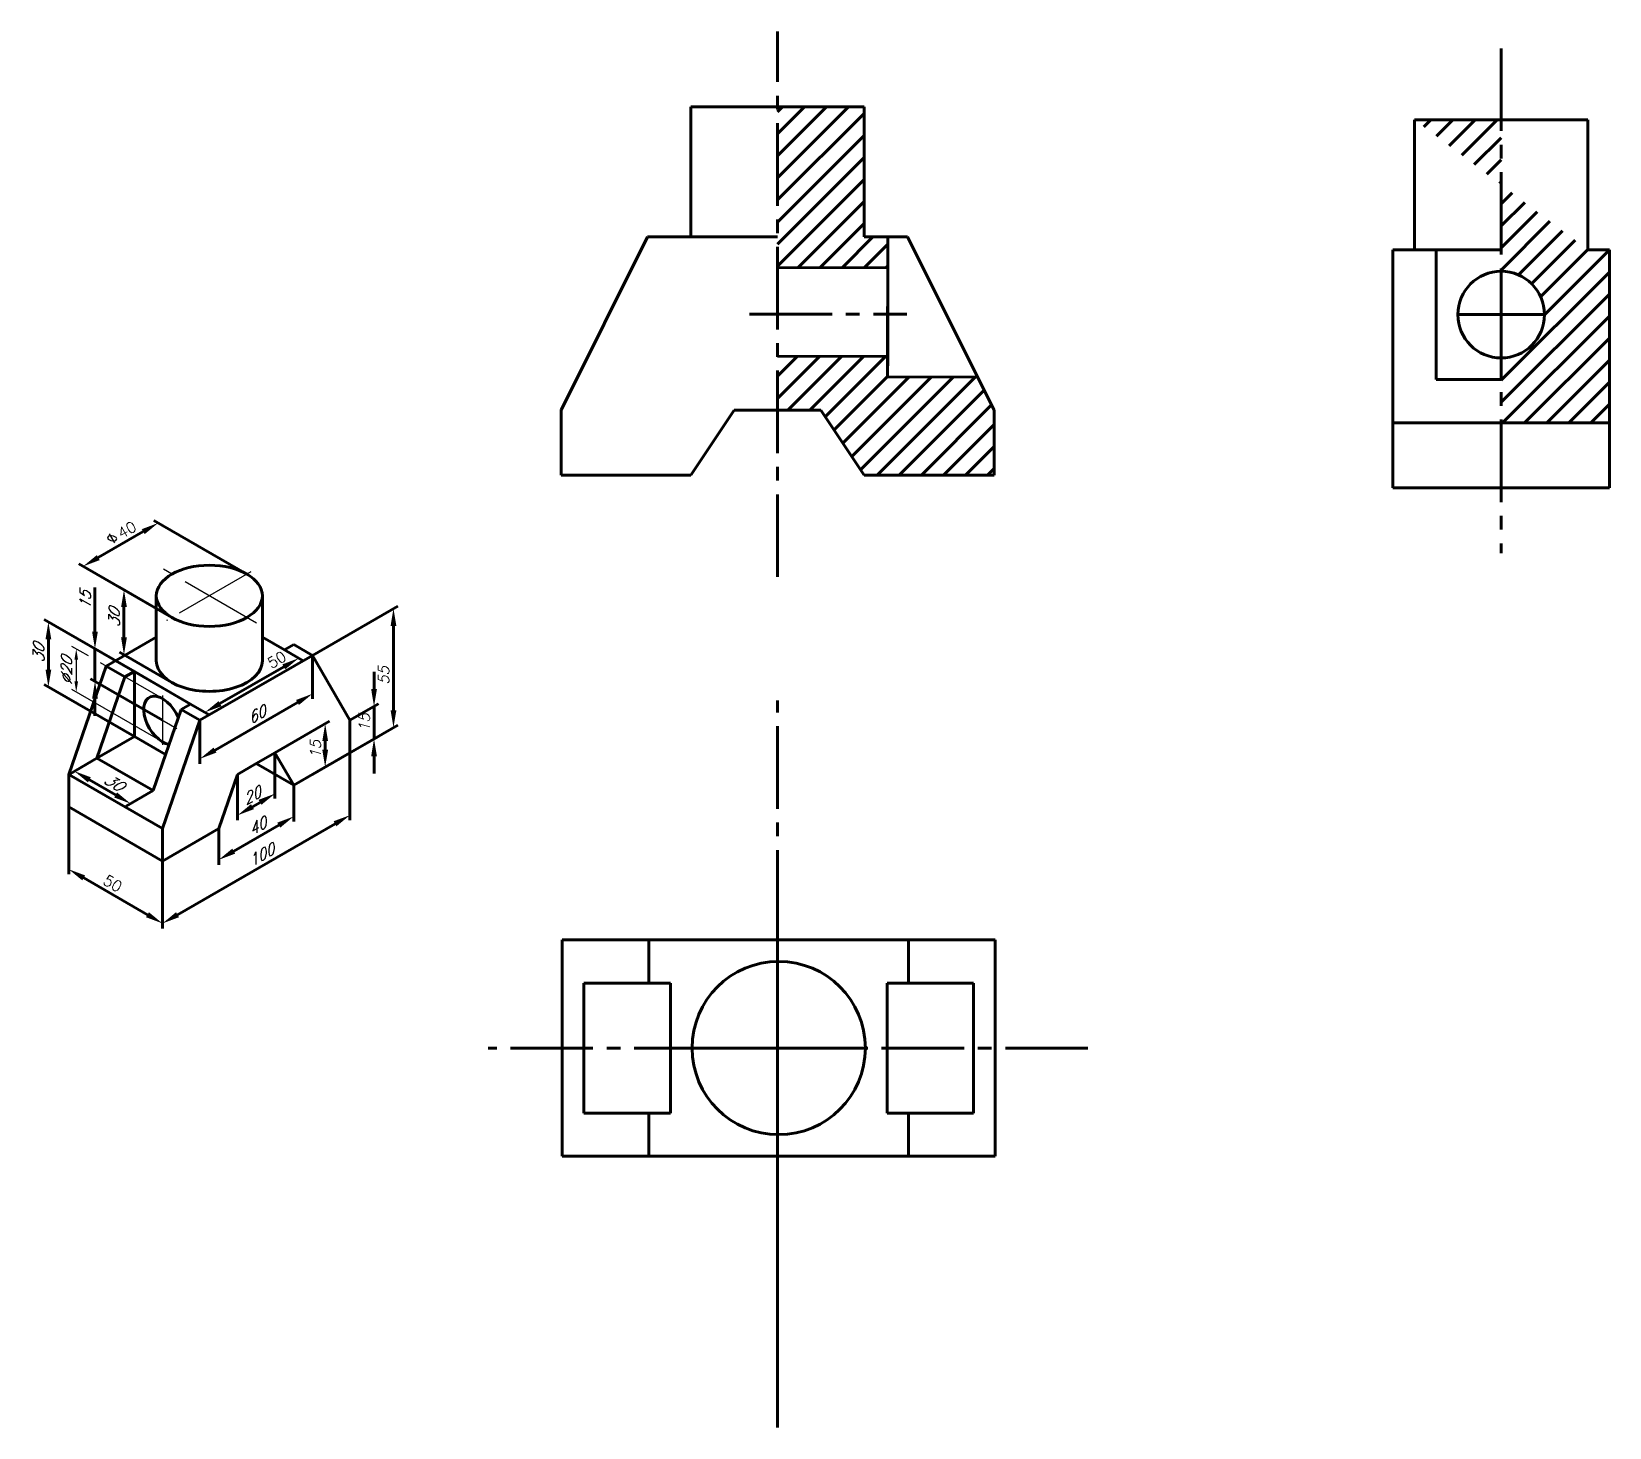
# Model space of a CAD drawing. Header units: millimetres. Extents: x 13 to 377, y 60 to 382.
import ezdxf

# ---------------------------------------------------------------- set-up
doc = ezdxf.new("R2010")
doc.units = ezdxf.units.MM
doc.linetypes.add('CENTER2', pattern=[28.575, 19.05, -3.175, 3.175, -3.175])
for name, color, linetype, lineweight in [('OSI', 2, 'CENTER2', 30), ('OSN', 3, 'Continuous', 60), ('RAZM', 1, 'Continuous', 30)]:
    doc.layers.add(name, color=color, linetype=linetype, lineweight=lineweight)
doc.styles.add('-30', font='simplex.shx')
doc.styles.add('30', font='simplex.shx', dxfattribs={"oblique": 30})
doc.styles.add('Z', font='simplex.shx', dxfattribs={"oblique": 15})
doc.dimstyles.new('Copy of gal-r30', dxfattribs={"dimtxt": 2.5, "dimasz": 4, "dimexe": 1, "dimexo": 0, "dimgap": 1, "dimtad": 1, "dimdec": 1, "dimlfac": 2, "dimtxsty": '30', "dimcen": -2.5, "dimadec": 0, "dimazin": 0, "dimtfac": 1, "dimtdec": 1, "dimtmove": 0, "dimatfit": 3, "dimfxl": 1, "dimarcsym": 0})
doc.dimstyles.new('Copy(2) of gal-r-30', dxfattribs={"dimtxt": 2.5, "dimasz": 4, "dimexe": 1, "dimexo": 0, "dimgap": 1, "dimtad": 1, "dimdec": 1, "dimlfac": 2, "dimtxsty": '-30', "dimcen": -2.5, "dimadec": 0, "dimazin": 0, "dimtfac": 1, "dimtdec": 1, "dimtmove": 0, "dimatfit": 2, "dimfxl": 1, "dimarcsym": 0})
doc.dimstyles.new('gal-r', dxfattribs={"dimtxt": 2.5, "dimasz": 4, "dimexe": 1, "dimexo": 0, "dimgap": 1, "dimtad": 1, "dimdec": 1, "dimlfac": 2, "dimtxsty": 'Z', "dimcen": -2.5, "dimadec": 0, "dimazin": 0, "dimtfac": 1, "dimtdec": 1, "dimtmove": 0, "dimatfit": 3, "dimfxl": 1, "dimarcsym": 0})
pattern_1 = [(45, (0, 0), (-2.545584, 2.545584), [])]

# ---------------------------------------------------------------- blocks, each defined once
blk = doc.blocks.new('*D47')
at = {"layer": 'Defpoints', "color": 0, "transparency": 16777216}
for p in [(73.53, 207.92), (73.53, 200.7), (56.21, 197.92)]:
    blk.add_point(p, dxfattribs=at)
at = {"layer": 'RAZM', "color": 0, "lineweight": -2, "transparency": 16777216}
for p, q in [((73.53, 207.92), (73.53, 199.55)), ((56.21, 197.92), (56.21, 189.55)), ((59.68, 192.7), (70.07, 198.7))]:
    blk.add_line(p, q, dxfattribs=at)
at = {"layer": 'RAZM', "color": 0, "transparency": 16777216}
for points in [[(69.74, 199.28), (70.4, 198.12), (73.53, 200.7)], [(59.34, 193.28), (60.01, 192.12), (56.21, 190.7)]]:
    blk.add_solid(points, dxfattribs=at)
at = {"layer": 'RAZM', "color": 0, "transparency": 16777216, "insert": (65.03, 198.39), "char_height": 2.5, "attachment_point": 5, "rotation": 30, "style": '30'}
blk.add_mtext('40', dxfattribs=at)
blk = doc.blocks.new('*D48')
at = {"layer": 'Defpoints', "color": 0, "transparency": 16777216}
for p in [(69.2, 215.42), (60.54, 210.42), (69.2, 205.97)]:
    blk.add_point(p, dxfattribs=at)
at = {"layer": 'RAZM', "color": 0, "lineweight": -2, "transparency": 16777216}
for p, q in [((69.2, 215.42), (69.2, 204.82)), ((60.54, 210.42), (60.54, 199.82)), ((64.01, 202.97), (65.74, 203.97))]:
    blk.add_line(p, q, dxfattribs=at)
at = {"layer": 'RAZM', "color": 0, "transparency": 16777216}
for points in [[(65.41, 204.55), (66.07, 203.4), (69.2, 205.97)], [(63.67, 203.55), (64.34, 202.4), (60.54, 200.97)]]:
    blk.add_solid(points, dxfattribs=at)
at = {"layer": 'RAZM', "color": 0, "transparency": 16777216, "insert": (63.76, 205.43), "char_height": 2.5, "attachment_point": 5, "rotation": 30, "style": '30'}
blk.add_mtext('20', dxfattribs=at)
blk = doc.blocks.new('*D49')
at = {"layer": 'Defpoints', "color": 0, "transparency": 16777216}
for p in [(86.52, 215.42), (86.52, 201.01), (43.22, 190.42)]:
    blk.add_point(p, dxfattribs=at)
at = {"layer": 'RAZM', "color": 0, "lineweight": -2, "transparency": 16777216}
for p, q in [((86.52, 215.42), (86.52, 199.86)), ((46.69, 178.01), (83.06, 199.01)), ((43.22, 190.42), (43.22, 174.86))]:
    blk.add_line(p, q, dxfattribs=at)
at = {"layer": 'RAZM', "color": 0, "transparency": 16777216}
for points in [[(82.73, 199.59), (83.39, 198.44), (86.52, 201.01)], [(46.35, 178.59), (47.02, 177.44), (43.22, 176.01)]]:
    blk.add_solid(points, dxfattribs=at)
at = {"layer": 'RAZM', "color": 0, "transparency": 16777216, "insert": (65.93, 191.72), "char_height": 2.5, "attachment_point": 5, "rotation": 30, "style": '30'}
blk.add_mtext('100', dxfattribs=at)
blk = doc.blocks.new('*D50')
at = {"layer": 'Defpoints', "color": 0, "transparency": 16777216}
for p in [(21.57, 202.92), (43.22, 190.42), (43.22, 176.01)]:
    blk.add_point(p, dxfattribs=at)
at = {"layer": 'RAZM', "color": 0, "lineweight": -2, "transparency": 16777216}
for p, q in [((21.57, 202.92), (21.57, 187.36)), ((43.22, 190.42), (43.22, 174.86)), ((25.04, 186.51), (39.76, 178.01))]:
    blk.add_line(p, q, dxfattribs=at)
at = {"layer": 'RAZM', "color": 0, "transparency": 16777216}
for points in [[(25.37, 187.09), (24.7, 185.94), (21.57, 188.51)], [(40.09, 178.59), (39.42, 177.44), (43.22, 176.01)]]:
    blk.add_solid(points, dxfattribs=at)
at = {"layer": 'RAZM', "color": 0, "transparency": 16777216, "insert": (31.73, 185.24), "char_height": 2.5, "attachment_point": 5, "rotation": 330, "style": '-30'}
blk.add_mtext('50', dxfattribs=at)
blk = doc.blocks.new('*D51')
at = {"layer": 'Defpoints', "color": 0, "transparency": 16777216}
for p in [(28.07, 214.17), (41.06, 206.67), (35.86, 203.67)]:
    blk.add_point(p, dxfattribs=at)
at = {"layer": 'RAZM', "color": 0, "lineweight": -2, "transparency": 16777216}
for p, q in [((28.07, 214.17), (21.87, 210.59)), ((26.34, 209.17), (32.4, 205.67)), ((41.06, 206.67), (34.86, 203.09))]:
    blk.add_line(p, q, dxfattribs=at)
at = {"layer": 'RAZM', "color": 0, "transparency": 16777216}
for points in [[(26.67, 209.75), (26, 208.59), (22.87, 211.17)], [(32.73, 206.25), (32.07, 205.09), (35.86, 203.67)]]:
    blk.add_solid(points, dxfattribs=at)
at = {"layer": 'RAZM', "color": 0, "transparency": 16777216, "insert": (31.88, 208.57), "char_height": 2.5, "attachment_point": 5, "rotation": 330, "style": '30'}
blk.add_mtext('30', dxfattribs=at)
blk = doc.blocks.new('*D43')
at = {"layer": 'Defpoints', "color": 0, "transparency": 16777216}
for p in [(42.24, 268.49), (62.71, 256.67), (45.39, 246.67)]:
    blk.add_point(p, dxfattribs=at)
at = {"layer": 'RAZM', "color": 0, "lineweight": -2, "transparency": 16777216}
for p, q in [((28.39, 260.49), (38.78, 266.49)), ((62.71, 256.67), (41.24, 269.06)), ((45.39, 246.67), (23.92, 259.06))]:
    blk.add_line(p, q, dxfattribs=at)
at = {"layer": 'RAZM', "color": 0, "transparency": 16777216}
for points in [[(38.44, 267.06), (39.11, 265.91), (42.24, 268.49)], [(28.05, 261.06), (28.72, 259.91), (24.92, 258.49)]]:
    blk.add_solid(points, dxfattribs=at)
at = {"layer": 'RAZM', "color": 0, "transparency": 16777216, "insert": (34.08, 266.37), "char_height": 2.5, "attachment_point": 5, "rotation": 30, "style": '-30'}
blk.add_mtext('{\\Q-30;%%C}40', dxfattribs=at)
blk = doc.blocks.new('*D52')
at = {"layer": 'Defpoints', "color": 0, "transparency": 16777216}
for p in [(77.86, 237.92), (77.86, 229.04), (51.88, 222.92)]:
    blk.add_point(p, dxfattribs=at)
at = {"layer": 'RAZM', "color": 0, "lineweight": -2, "transparency": 16777216}
for p, q in [((77.86, 237.92), (77.86, 227.88)), ((55.35, 216.04), (74.4, 227.04)), ((51.88, 222.92), (51.88, 212.88))]:
    blk.add_line(p, q, dxfattribs=at)
at = {"layer": 'RAZM', "color": 0, "transparency": 16777216}
for points in [[(74.07, 227.61), (74.73, 226.46), (77.86, 229.04)], [(55.01, 216.61), (55.68, 215.46), (51.88, 214.04)]]:
    blk.add_solid(points, dxfattribs=at)
at = {"layer": 'RAZM', "color": 0, "transparency": 16777216, "insert": (64.88, 224.13), "char_height": 2.5, "attachment_point": 5, "rotation": 30, "style": '30'}
blk.add_mtext('60', dxfattribs=at)
blk = doc.blocks.new('*D53')
at = {"layer": 'Defpoints', "color": 0, "transparency": 16777216}
for p in [(71.37, 239.17), (74.68, 237.26), (49.72, 226.67)]:
    blk.add_point(p, dxfattribs=at)
at = {"layer": 'RAZM', "color": 0, "lineweight": -2, "transparency": 16777216}
for p, q in [((71.37, 239.17), (75.68, 236.68)), ((56.5, 226.76), (71.22, 235.26)), ((49.72, 226.67), (54.03, 224.18))]:
    blk.add_line(p, q, dxfattribs=at)
at = {"layer": 'RAZM', "color": 0, "transparency": 16777216}
for points in [[(70.89, 235.83), (71.55, 234.68), (74.68, 237.26)], [(56.16, 227.33), (56.83, 226.18), (53.03, 224.76)]]:
    blk.add_solid(points, dxfattribs=at)
at = {"layer": 'RAZM', "color": 0, "transparency": 16777216, "insert": (69.62, 236.93), "char_height": 2.5, "attachment_point": 5, "rotation": 30, "style": '-30'}
blk.add_mtext('50', dxfattribs=at)
blk = doc.blocks.new('*D54')
at = {"layer": 'Defpoints', "color": 0, "transparency": 16777216}
for p in [(36.73, 234.17), (16.87, 230.63), (36.73, 219.17)]:
    blk.add_point(p, dxfattribs=at)
at = {"layer": 'RAZM', "color": 0, "lineweight": -2, "transparency": 16777216}
for p, q in [((36.73, 234.17), (15.87, 246.21)), ((16.87, 241.63), (16.87, 234.63)), ((36.73, 219.17), (15.87, 231.21))]:
    blk.add_line(p, q, dxfattribs=at)
at = {"layer": 'RAZM', "color": 0, "transparency": 16777216}
for points in [[(16.21, 241.63), (17.54, 241.63), (16.87, 245.63)], [(16.21, 234.63), (17.54, 234.63), (16.87, 230.63)]]:
    blk.add_solid(points, dxfattribs=at)
at = {"layer": 'RAZM', "color": 0, "transparency": 16777216, "insert": (14.62, 238.31), "char_height": 2.5, "attachment_point": 5, "rotation": 90, "style": '30'}
blk.add_mtext('30', dxfattribs=at)
blk = doc.blocks.new('*D55')
at = {"layer": 'Defpoints', "color": 0, "transparency": 16777216}
for p in [(27.63, 239.42), (43.22, 230.42), (43.22, 222.92)]:
    blk.add_point(p, dxfattribs=at)
at = {"layer": 'RAZM', "color": 0, "lineweight": -2, "transparency": 16777216}
for p, q in [((27.63, 243.42), (27.63, 253.6)), ((43.22, 230.42), (26.63, 240)), ((27.63, 231.92), (27.63, 239.42)), ((43.22, 222.92), (26.63, 232.5)), ((27.63, 227.92), (27.63, 223.92))]:
    blk.add_line(p, q, dxfattribs=at)
at = {"layer": 'RAZM', "color": 0, "transparency": 16777216}
for points in [[(26.97, 243.42), (28.3, 243.42), (27.63, 239.42)], [(26.97, 227.92), (28.3, 227.92), (27.63, 231.92)]]:
    blk.add_solid(points, dxfattribs=at)
at = {"layer": 'RAZM', "color": 0, "transparency": 16777216, "insert": (25.38, 250.51), "char_height": 2.5, "attachment_point": 5, "rotation": 90, "style": '30'}
blk.add_mtext('15', dxfattribs=at)
blk = doc.blocks.new('*D56')
at = {"layer": 'Defpoints', "color": 0, "transparency": 16777216}
for p in [(86.52, 222.92), (86.52, 215.42), (92.07, 218.62)]:
    blk.add_point(p, dxfattribs=at)
at = {"layer": 'RAZM', "color": 0, "lineweight": -2, "transparency": 16777216}
for p, q in [((92.07, 230.12), (92.07, 234.12)), ((86.52, 222.92), (93.07, 226.7)), ((92.07, 226.12), (92.07, 218.62)), ((86.52, 215.42), (93.07, 219.2)), ((92.07, 214.62), (92.07, 210.62))]:
    blk.add_line(p, q, dxfattribs=at)
at = {"layer": 'RAZM', "color": 0, "transparency": 16777216}
for points in [[(91.41, 230.12), (92.74, 230.12), (92.07, 226.12)], [(91.41, 214.62), (92.74, 214.62), (92.07, 218.62)]]:
    blk.add_solid(points, dxfattribs=at)
at = {"layer": 'RAZM', "color": 0, "transparency": 16777216, "insert": (89.82, 222.37), "char_height": 2.5, "attachment_point": 5, "rotation": 90, "style": 'Z'}
blk.add_mtext('15', dxfattribs=at)
blk = doc.blocks.new('*D44')
at = {"layer": 'Defpoints', "color": 0, "transparency": 16777216}
for p in [(77.86, 237.92), (96.56, 221.22), (77.86, 210.42)]:
    blk.add_point(p, dxfattribs=at)
at = {"layer": 'RAZM', "color": 0, "lineweight": -2, "transparency": 16777216}
for p, q in [((77.86, 237.92), (97.56, 249.29)), ((96.56, 244.72), (96.56, 225.22)), ((77.86, 210.42), (97.56, 221.79))]:
    blk.add_line(p, q, dxfattribs=at)
at = {"layer": 'RAZM', "color": 0, "transparency": 16777216}
for points in [[(95.9, 244.72), (97.23, 244.72), (96.56, 248.72)], [(95.9, 225.22), (97.23, 225.22), (96.56, 221.22)]]:
    blk.add_solid(points, dxfattribs=at)
at = {"layer": 'RAZM', "color": 0, "transparency": 16777216, "insert": (94.31, 233.26), "char_height": 2.5, "attachment_point": 5, "rotation": 90, "style": 'Z'}
blk.add_mtext('55', dxfattribs=at)
blk = doc.blocks.new('*D45')
at = {"layer": 'Defpoints', "color": 0, "transparency": 16777216}
for p in [(69.2, 215.42), (80.79, 212.11), (73.53, 207.92)]:
    blk.add_point(p, dxfattribs=at)
at = {"layer": 'RAZM', "color": 0, "lineweight": -2, "transparency": 16777216}
for p, q in [((69.2, 215.42), (81.79, 222.69)), ((80.79, 218.11), (80.79, 216.11)), ((73.53, 207.92), (81.79, 212.69))]:
    blk.add_line(p, q, dxfattribs=at)
at = {"layer": 'RAZM', "color": 0, "transparency": 16777216}
for points in [[(80.13, 218.11), (81.46, 218.11), (80.79, 222.11)], [(80.13, 216.11), (81.46, 216.11), (80.79, 212.11)]]:
    blk.add_solid(points, dxfattribs=at)
at = {"layer": 'RAZM', "color": 0, "transparency": 16777216, "insert": (78.54, 216.2), "char_height": 2.5, "attachment_point": 5, "rotation": 90, "style": 'Z'}
blk.add_mtext('15', dxfattribs=at)
blk = doc.blocks.new('*D46')
at = {"layer": 'Defpoints', "color": 0, "transparency": 16777216}
for p in [(45.39, 246.67), (34.33, 238.05), (45.39, 231.67)]:
    blk.add_point(p, dxfattribs=at)
at = {"layer": 'RAZM', "color": 0, "lineweight": -2, "transparency": 16777216}
for p, q in [((45.39, 246.67), (33.33, 253.63)), ((34.33, 249.05), (34.33, 242.05)), ((45.39, 231.67), (33.33, 238.63))]:
    blk.add_line(p, q, dxfattribs=at)
at = {"layer": 'RAZM', "color": 0, "transparency": 16777216}
for points in [[(33.66, 249.05), (35, 249.05), (34.33, 253.05)], [(33.66, 242.05), (35, 242.05), (34.33, 238.05)]]:
    blk.add_solid(points, dxfattribs=at)
at = {"layer": 'RAZM', "color": 0, "transparency": 16777216, "insert": (32.08, 246.44), "char_height": 2.5, "attachment_point": 5, "rotation": 90, "style": '30'}
blk.add_mtext('30', dxfattribs=at)
blk = doc.blocks.new('прил1вар25')
at = {"layer": 'OSI'}
for p, q in [((21.717, 54.961), (0.197, 67.387)), ((20.385, 66.769), (0.951, 55.549)), ((0, 38.252), (0, 26.85)), ((-5.101, 35.445), (3.344, 30.569))]:
    blk.add_line(p, q, dxfattribs=at)
at = {"layer": 'OSN'}
for p, q in [((-1.422, 61.25), (-1.422, 46.25)), ((23.073, 61.25), (23.073, 46.25)), ((-12.99, 45), (-1.422, 51.679)), ((28.146, 48.75), (23.073, 51.679)), ((34.641, 47.5), (8.66, 32.5)), ((30.311, 50), (28.146, 48.75)), ((30.311, 50), (34.641, 47.5)), ((43.301, 32.5), (34.641, 47.5)), ((-21.651, 20), (-12.99, 45)), ((-8.66, 42.5), (-12.99, 45)), ((-6.495, 43.75), (-8.66, 42.5)), ((6.495, 36.25), (-6.495, 43.75)), ((-6.495, 43.75), (-6.495, 28.75)), ((-15.155, 23.75), (-8.66, 42.5)), ((-2.165, 16.25), (4.33, 35)), ((6.495, 36.25), (4.33, 35)), ((8.66, 32.5), (4.33, 35)), ((0, 7.5), (8.66, 32.5)), ((43.301, 25), (43.301, 32.5)), ((-15.155, 23.75), (-6.495, 28.75)), ((0.722, 24.583), (-6.495, 28.75)), ((-15.155, 23.75), (-2.165, 16.25)), ((21.651, 22.5), (17.321, 20)), ((21.651, 22.5), (25.981, 25)), ((21.651, 22.5), (30.311, 17.5)), ((25.981, 25), (30.311, 17.5)), ((30.311, 17.5), (43.301, 25)), ((-21.651, 12.5), (-21.651, 20)), ((-21.651, 20), (0, 7.5)), ((17.321, 20), (12.99, 7.5)), ((0, 0), (-21.651, 12.5)), ((12.99, 7.5), (0, 0)), ((0, 0), (0, 7.5))]:
    blk.add_line(p, q, dxfattribs=at)
blk.add_ellipse((10.825, 61.25), major_axis=(-12.247, 0), ratio=0.5773503, dxfattribs=at)
for centre, major_axis, start_param, end_param in [((10.825, 46.25), (-12.247, 0), 0, 3.1415927), ((0, 32.5), (3.062, -5.303), 1.3497247, 5.8607558)]:
    blk.add_ellipse(centre, major_axis=major_axis, ratio=0.5773503, start_param=start_param, end_param=end_param, dxfattribs=at)
at = {"layer": 'RAZM'}
for p, q in [((-17.115, 47.381), (-20.916, 49.576)), ((-19.916, 46.498), (-19.916, 41.498)), ((0, 37.5), (-14.326, 45.771)), ((0, 27.5), (-20.916, 39.576))]:
    blk.add_line(p, q, dxfattribs=at)
for points in [[(-20.332, 46.498), (-19.499, 46.498), (-19.916, 48.998)], [(-20.332, 41.498), (-19.499, 41.498), (-19.916, 38.998)]]:
    blk.add_solid(points, dxfattribs=at)
at = {"layer": 'RAZM', "insert": (-22.166, 43.802), "char_height": 2.5, "attachment_point": 5, "rotation": 90, "style": '30'}
blk.add_mtext('%%C20', dxfattribs=at)
at = {"layer": 'RAZM'}
dim = blk.add_linear_dim(base=(-0.981, 78.066), p1=(2.165, 56.25), p2=(19.486, 66.25), angle=30, text='{\\Q-30;%%C}<>', dimstyle='Copy(2) of gal-r-30', dxfattribs=at)
dim.commit()
dim.dimension.update_dxf_attribs({"geometry": '*D43', "text_midpoint": (-8.016, 74.004), "dimtype": 129, "insert": (-43.222, -190.419)})
for base, p1, p2, angle, dimstyle, picture, middle, dimtype in [((-15.588, 49), (0, 32.5), (0, 40), 90, 'Copy of gal-r30', '*D55', (-15.588, 60.091), 128), ((-8.891, 47.633), (2.165, 56.25), (2.165, 41.25), 90, 'Copy of gal-r30', '*D46', (-8.891, 56.024), 128), ((53.341, 30.796), (34.641, 47.5), (34.641, 20), 90, 'gal-r', '*D44', (53.341, 42.842), 128), ((-26.348, 40.212), (-6.495, 43.75), (-6.495, 28.75), 90, 'Copy of gal-r30', '*D54', (-26.348, 47.887), 128), ((31.461, 46.836), (6.495, 36.25), (28.146, 48.75), 30, 'Copy(2) of gal-r-30', '*D53', (27.523, 44.562), 129), ((34.641, 38.616), (8.66, 32.5), (34.641, 47.5), 30, 'Copy of gal-r30', '*D52', (22.778, 31.767), 129), ((48.85, 28.204), (43.301, 32.5), (43.301, 25), 90, 'gal-r', '*D56', (48.85, 31.954), 128), ((37.571, 21.692), (25.981, 25), (30.311, 17.5), 90, 'gal-r', '*D45', (37.571, 25.784), 128), ((-7.359, 13.251), (-15.155, 23.75), (-2.165, 16.25), 330, 'Copy of gal-r30', '*D51', (-12.466, 16.199), 129), ((43.301, 10.594), (0, 0), (43.301, 25), 30, 'Copy of gal-r30', '*D49', (23.836, -0.644), 129), ((25.981, 15.554), (17.321, 20), (25.981, 25), 30, 'Copy of gal-r30', '*D48', (21.662, 13.06), 129), ((30.311, 10.283), (12.99, 7.5), (30.311, 17.5), 30, 'Copy of gal-r30', '*D47', (22.933, 6.023), 129), ((0, -14.406), (-21.651, 12.5), (0, 0), 330, 'Copy(2) of gal-r-30', '*D50', (-12.613, -7.124), 129)]:
    dim = blk.add_linear_dim(base=base, p1=p1, p2=p2, angle=angle, dimstyle=dimstyle, dxfattribs=at)
    dim.commit()
    dim.dimension.update_dxf_attribs({"geometry": picture, "text_midpoint": middle, "dimtype": dimtype, "insert": (-43.222, -190.419)})

msp = doc.modelspace()

# ---------------------------------------------------------------- hatches: boundary and pattern name
at = {"layer": 'OSN', "linetype": 'CENTER2'}
h = msp.add_hatch(dxfattribs=at)
h.set_pattern_fill('_USER', color=6, scale=3.6, angle=45, pattern_type=0)
h.set_pattern_definition(pattern_1)
h.paths.add_polyline_path([(205.26, 364.56), (185.26, 364.56), (185.26, 327.52), (210.68, 327.38), (210.69, 334.56), (205.26, 334.56)])
h.paths.add_polyline_path([(235.26, 294.56), (231.46, 302.15), (210.66, 302.24), (210.67, 306.93), (185.26, 306.99), (185.26, 294.56), (195.26, 294.56), (205.26, 279.56), (235.26, 279.56)])
at = {"layer": 'OSN'}
h = msp.add_hatch(dxfattribs=at)
h.set_pattern_fill('_USER', color=6, scale=3.6, angle=45, pattern_type=0)
h.set_pattern_definition(pattern_1)
h.paths.add_polyline_path([(372.36, 361.6), (352.36, 361.6), (352.36, 326.61, -0.414214), (362.36, 316.61, -0.414214), (352.36, 306.61), (352.36, 291.6), (377.36, 291.6), (377.36, 331.6), (372.36, 331.6)])
edge = h.paths.add_edge_path()
edge.add_line((332.36, 361.6), (372.36, 361.6))
edge.add_line((372.36, 361.6), (372.36, 331.6))

# ---------------------------------------------------------------- linework, layer by layer
at = {"layer": 'OSN', "color": 2, "linetype": 'CENTER2'}
for p, q in [((185.26, 256.04), (185.26, 381.98)), ((352.36, 378.08), (352.36, 261.55)), ((178.81, 316.74), (215.11, 316.74)), ((185.26, 59.6), (185.26, 227.49)), ((256.92, 147.22), (118.43, 147.22))]:
    msp.add_line(p, q, dxfattribs=at)
at = {"layer": 'OSN'}
for p, q in [((165.26, 334.56), (165.26, 364.56)), ((165.26, 364.56), (205.26, 364.56)), ((205.26, 364.56), (205.26, 334.56)), ((332.36, 331.6), (332.36, 361.6)), ((332.36, 361.6), (372.36, 361.6)), ((372.36, 361.6), (372.36, 331.6)), ((135.26, 294.56), (155.26, 334.56)), ((155.26, 334.56), (165.26, 334.56)), ((165.26, 334.56), (185.26, 334.56)), ((205.26, 334.56), (215.26, 334.56)), ((210.69, 334.78), (210.66, 302.24)), ((210.69, 304.78), (210.69, 334.78)), ((235.26, 294.56), (215.26, 334.56)), ((337.36, 331.6), (327.36, 331.6)), ((327.36, 291.6), (327.36, 331.6)), ((327.36, 331.6), (332.36, 331.6)), ((332.36, 331.6), (352.36, 331.6)), ((337.36, 301.6), (337.36, 331.6)), ((372.36, 331.6), (377.36, 331.6)), ((377.36, 276.6), (377.36, 331.6)), ((210.69, 327.38), (185.26, 327.52)), ((352.36, 316.61), (342.36, 316.61)), ((210.69, 306.93), (185.26, 306.99)), ((210.66, 302.24), (231.46, 302.15)), ((337.36, 301.6), (352.36, 301.62)), ((135.26, 279.56), (135.26, 294.56)), ((165.26, 279.56), (175.26, 294.56)), ((195.26, 294.56), (175.26, 294.56)), ((185.26, 294.56), (195.26, 294.56)), ((205.26, 279.56), (195.26, 294.56)), ((235.26, 279.56), (235.26, 294.56)), ((327.36, 276.6), (327.36, 291.6)), ((327.36, 291.6), (352.36, 291.6)), ((327.36, 291.6), (337.36, 291.6)), ((352.36, 291.6), (377.36, 291.6)), ((377.36, 291.6), (367.36, 291.6)), ((165.26, 279.56), (135.26, 279.56)), ((165.26, 279.56), (155.26, 279.56)), ((205.26, 279.56), (235.26, 279.56)), ((352.36, 276.6), (327.36, 276.6)), ((327.36, 276.6), (377.36, 276.6)), ((185.26, 184.85), (185.26, 59.6)), ((135.53, 172.22), (135.53, 122.22)), ((235.53, 172.22), (135.53, 172.22)), ((155.53, 172.22), (155.53, 162.22)), ((215.53, 172.22), (215.53, 162.22)), ((235.53, 122.22), (235.53, 172.22)), ((160.53, 162.22), (140.53, 162.22)), ((140.53, 162.22), (140.53, 132.22)), ((155.53, 162.22), (145.53, 162.22)), ((155.53, 162.22), (160.53, 162.22)), ((160.53, 162.22), (160.53, 132.22)), ((215.53, 162.22), (210.53, 162.22)), ((210.53, 132.22), (210.53, 162.22)), ((210.53, 162.22), (230.53, 162.22)), ((215.53, 162.22), (225.53, 162.22)), ((230.53, 162.22), (230.53, 132.22)), ((140.53, 132.22), (160.53, 132.22)), ((145.53, 132.22), (155.53, 132.22)), ((155.53, 122.22), (155.53, 132.22)), ((155.53, 132.22), (160.53, 132.22)), ((215.53, 132.22), (210.53, 132.22)), ((230.53, 132.22), (210.53, 132.22)), ((215.53, 122.22), (215.53, 132.22)), ((225.53, 132.22), (215.53, 132.22)), ((135.53, 122.22), (235.53, 122.22)), ((210.53, 122.22), (160.53, 122.22))]:
    msp.add_line(p, q, dxfattribs=at)
at = {"layer": 'OSN', "color": 2}
for p, q in [((352.36, 306.61), (352.36, 326.61)), ((342.36, 316.61), (362.36, 316.61)), ((205.53, 147.22), (165.53, 147.22)), ((185.53, 147.22), (165.53, 147.22))]:
    msp.add_line(p, q, dxfattribs=at)
at = {"layer": 'OSN'}
for centre, radius in [((352.36, 316.61), 10), ((185.53, 147.22), 20)]:
    msp.add_circle(centre, radius, dxfattribs=at)

# ---------------------------------------------------------------- block references
msp.add_blockref('прил1вар25', (43.22, 190.42), dxfattribs=at)

doc.saveas('drawing.dxf')
